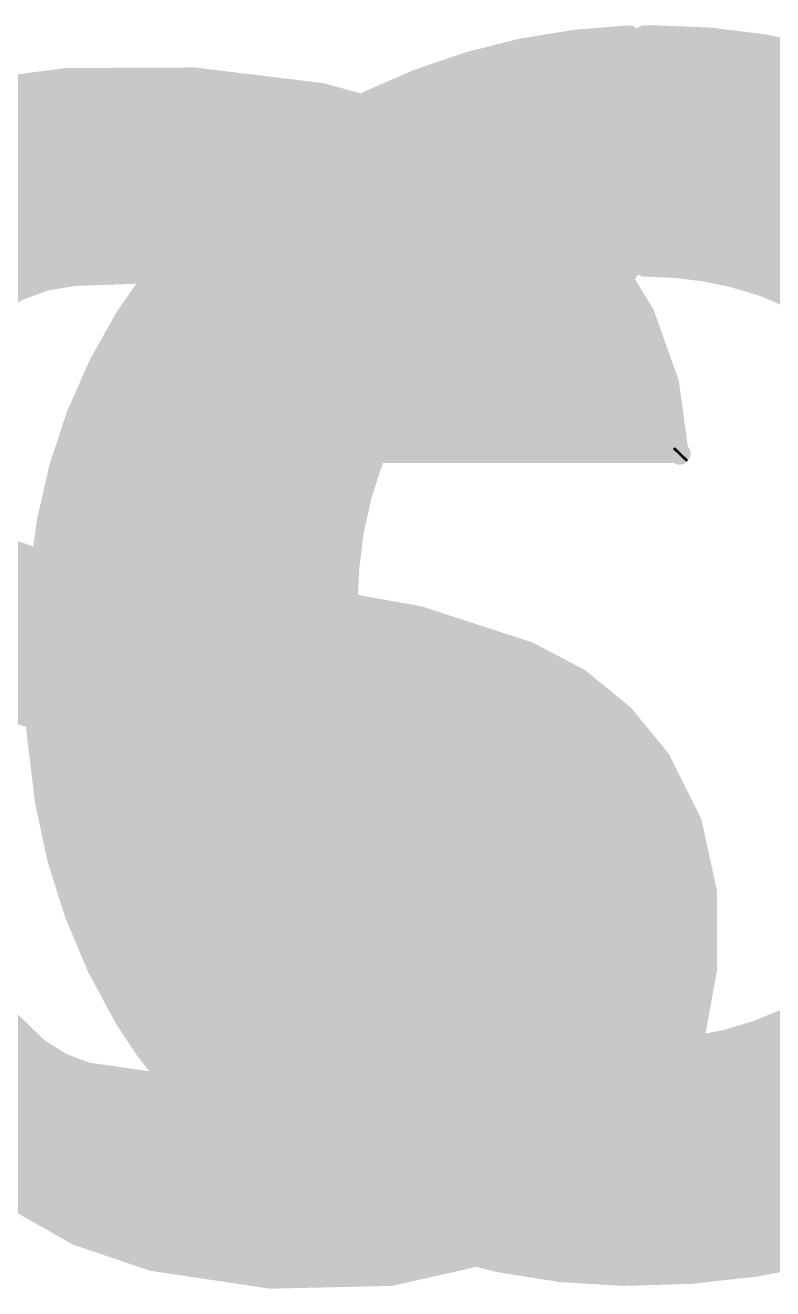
# Model space of a CAD drawing. Extents: x -19.1 to 53.5, y -15.6 to 59.8.
# Drawn here: x 31.617 to 32.636, y 20.334 to 22.057 of the extents above; entities that cross this region are included whole.
import ezdxf

# ---------------------------------------------------------------- set-up
doc = ezdxf.new("R2010")
doc.units = 0
doc.layers.add('21', color=41, linetype='CONTINUOUS')
doc.layers.add('22', color=40, linetype='CONTINUOUS')

msp = doc.modelspace()

# ---------------------------------------------------------------- linework, layer by layer
at = {"layer": '21'}
for points, const_width in [([(32.4409, 22.0447, 0.1246), (32.0192, 21.9202)], 0.0254), ([(32.4104, 22.0434, 1), (32.4104, 22.0307)], 0.0127), ([(32.4178, 22.0429, 1), (32.4132, 22.0311)], 0.0127), ([(32.4112, 22.0307, 1), (32.4096, 22.0433)], 0.0127), ([(32.4155, 22.0307, 1), (32.4155, 22.0434)], 0.0127), ([(32.4346, 22.032, 1), (32.4219, 22.032)], 0.0127), ([(32.4259, 22.0261, 1), (32.4305, 22.0379)], 0.0127), ([(32.4472, 22.0447, 1), (32.4346, 22.0447)], 0.0127), ([(32.4411, 22.0384, 1), (32.4407, 22.051)], 0.0127), ([(32.4612, 22.0511, 1), (32.4612, 22.0384)], 0.0127), ([(32.4675, 22.0447, 1), (32.4549, 22.0447)], 0.0127), ([(32.4764, 22.0511, 1), (32.4764, 22.0384)], 0.0127), ([(32.7, 22.0167, 0.0624), (32.4764, 22.0447)], 0.0254), ([(32.4772, 22.0408, 1), (32.4756, 22.0282)], 0.0127), ([(32.4827, 22.0344, 1), (32.4701, 22.0346)], 0.0127), ([(32.4764, 22.0384, 1), (32.4764, 22.0511)], 0.0127), ([(32.2623, 22.0256, 1), (32.2639, 22.013)], 0.0127), ([(32.2659, 22.0136, 1), (32.2603, 22.025)], 0.0127), ([(32.2839, 22.0282, 1), (32.2839, 22.0155)], 0.0127), ([(32.4282, 22.0155, 1), (32.4282, 22.0282)], 0.0127), ([(32.4762, 22.0282, 1), (32.4762, 22.0155)], 0.0127), ([(32.5768, 22.0155, 1), (32.5768, 22.0282)], 0.0127), ([(32.217, 22.0028, 1), (32.217, 21.9901)], 0.0127), ([(32.4282, 21.9901, 1), (32.4282, 22.0028)], 0.0127), ([(32.4758, 22.0028, 1), (32.4758, 21.9901)], 0.0127), ([(32.1658, 21.9774, 1), (32.1658, 21.9646)], 0.0127), ([(32.4282, 21.9646, 1), (32.4282, 21.9774)], 0.0127), ([(32.4753, 21.9774, 1), (32.4753, 21.9646)], 0.0127), ([(32.1146, 21.952, 1), (32.1146, 21.9393)], 0.0127), ([(32.4282, 21.9393, 1), (32.4282, 21.952)], 0.0127), ([(32.4749, 21.952, 1), (32.4749, 21.9393)], 0.0127), ([(32.0192, 21.9202, 0.2183), (31.6459, 21.3817)], 0.0254), ([(32.016, 21.9257, 1), (32.0224, 21.9147)], 0.0127), ([(32.0224, 21.9147, 1), (32.016, 21.9257)], 0.0127), ([(32.0635, 21.9266, 1), (32.0635, 21.9139)], 0.0127), ([(32.4282, 21.9139, 1), (32.4282, 21.9266)], 0.0127), ([(32.4745, 21.9266, 1), (32.4745, 21.9139)], 0.0127), ([(32.0123, 21.9012, 1), (32.0123, 21.8884)], 0.0127), ([(32.4282, 21.8884, 1), (32.4282, 21.9012)], 0.0127), ([(32.474, 21.9012, 1), (32.474, 21.8884)], 0.0127), ([(31.9612, 21.8758, 1), (31.9612, 21.8631)], 0.0127), ([(32.4282, 21.8631, 1), (32.4282, 21.8758)], 0.0127), ([(32.4736, 21.8758, 1), (32.4736, 21.8631)], 0.0127), ([(31.9193, 21.8504, 1), (31.9193, 21.8377)], 0.0127), ([(31.9225, 21.8573, 1), (31.9281, 21.8459)], 0.0127), ([(31.9303, 21.8477, 1), (31.9203, 21.8555)], 0.0127), ([(32.4282, 21.8377, 1), (32.4282, 21.8504)], 0.0127), ([(32.4732, 21.8504, 1), (32.4732, 21.8377)], 0.0127), ([(31.8994, 21.825, 1), (31.8994, 21.8122)], 0.0127), ([(32.4282, 21.8122, 1), (32.4282, 21.825)], 0.0127), ([(32.4728, 21.825, 1), (32.4728, 21.8122)], 0.0127), ([(31.8794, 21.7996, 1), (31.8794, 21.7869)], 0.0127), ([(32.4282, 21.7869, 1), (32.4282, 21.7996)], 0.0127), ([(32.4723, 21.7996, 1), (32.4723, 21.7869)], 0.0127), ([(31.8595, 21.7742, 1), (31.8595, 21.7614)], 0.0127), ([(32.4282, 21.7614, 1), (32.4282, 21.7742)], 0.0127), ([(32.4719, 21.7742, 1), (32.4719, 21.7614)], 0.0127), ([(31.8396, 21.7488, 1), (31.8396, 21.736)], 0.0127), ([(32.4291, 21.7336, 1), (32.4273, 21.7462)], 0.0127), ([(32.4282, 21.736, 1), (32.4282, 21.7488)], 0.0127), ([(32.4715, 21.7488, 1), (32.4715, 21.736)], 0.0127), ([(32.418, 21.7221, 0.2316), (32.1691, 21.6002)], 0.0254), ([(32.3155, 21.7309, 1), (32.3173, 21.7183)], 0.0127), ([(32.3195, 21.719, 1), (32.3133, 21.7302)], 0.0127), ([(32.418, 21.7285, 1), (32.418, 21.7157)], 0.0127), ([(32.418, 21.7158, 1), (32.418, 21.7284)], 0.0127), ([(32.4219, 21.7399, 1), (32.4346, 21.7399)], 0.0127), ([(32.4409, 21.7157, 1), (32.4409, 21.7285)], 0.0127), ([(32.6187, 21.7018, 0.0828), (32.4612, 21.7272)], 0.0254), ([(32.4612, 21.7335, 1), (32.4612, 21.7209)], 0.0127), ([(32.4549, 21.7272, 1), (32.4675, 21.7272)], 0.0127), ([(32.4714, 21.7437, 1), (32.4714, 21.7309)], 0.0127), ([(32.4651, 21.7374, 1), (32.4777, 21.7372)], 0.0127), ([(32.482, 21.7436, 1), (32.481, 21.731)], 0.0127), ([(32.4815, 21.7309, 1), (32.4815, 21.7437)], 0.0127), ([(32.6064, 21.7328, 1), (32.6004, 21.7216)], 0.0127), ([(32.6029, 21.7209, 1), (32.6039, 21.7335)], 0.0127), ([(31.8196, 21.7234, 1), (31.8196, 21.7107)], 0.0127), ([(32.3027, 21.7107, 1), (32.3027, 21.7234)], 0.0127), ([(32.4346, 21.7221, 1), (32.4472, 21.7221)], 0.0127), ([(32.6223, 21.7234, 1), (32.6223, 21.7107)], 0.0127), ([(31.7997, 21.698, 1), (31.7997, 21.6852)], 0.0127), ([(32.2567, 21.6852, 1), (32.2567, 21.698)], 0.0127), ([(32.7228, 21.6357, 0.1209), (32.6187, 21.7018)], 0.0254), ([(32.6207, 21.7078, 1), (32.6167, 21.6958)], 0.0127), ([(32.6167, 21.6958, 1), (32.6207, 21.7078)], 0.0127), ([(31.7797, 21.6726, 1), (31.7797, 21.6598)], 0.0127), ([(32.1939, 21.6642, 1), (32.2001, 21.653)], 0.0127), ([(32.2021, 21.6549, 1), (32.1919, 21.6623)], 0.0127), ([(32.2108, 21.6598, 1), (32.2108, 21.6726)], 0.0127), ([(31.7598, 21.6472, 1), (31.7598, 21.6345)], 0.0127), ([(32.1841, 21.6345, 1), (32.1841, 21.6472)], 0.0127), ([(31.7399, 21.6218, 1), (31.7399, 21.609)], 0.0127), ([(32.1691, 21.6002, 0.1478), (32.0599, 21.3157)], 0.0254), ([(32.1741, 21.5963, 1), (32.1641, 21.6041)], 0.0127), ([(32.1656, 21.609, 1), (32.1656, 21.6218)], 0.0127), ([(31.7199, 21.5964, 1), (31.7199, 21.5836)], 0.0127), ([(32.1472, 21.5836, 1), (32.1472, 21.5964)], 0.0127), ([(32.1641, 21.6041, 1), (32.1741, 21.5963)], 0.0127), ([(31.7069, 21.5837, 1), (31.7169, 21.5759)], 0.0127), ([(31.7181, 21.5784, 1), (31.7057, 21.5812)], 0.0127), ([(31.7084, 21.571, 1), (31.7084, 21.5583)], 0.0127), ([(32.1287, 21.5583, 1), (32.1287, 21.571)], 0.0127), ([(31.7026, 21.5456, 1), (31.7026, 21.5328)], 0.0127), ([(32.1107, 21.5505, 1), (32.1209, 21.5431)], 0.0127), ([(32.1216, 21.5442, 1), (32.11, 21.5494)], 0.0127), ([(32.1124, 21.5328, 1), (32.1124, 21.5456)], 0.0127), ([(31.6968, 21.5202, 1), (31.6968, 21.5074)], 0.0127), ([(32.1011, 21.5074, 1), (32.1011, 21.5202)], 0.0127), ([(31.691, 21.4948, 1), (31.691, 21.4821)], 0.0127), ([(32.0898, 21.4821, 1), (32.0898, 21.4948)], 0.0127), ([(31.6852, 21.4694, 1), (31.6852, 21.4566)], 0.0127), ([(32.0785, 21.4566, 1), (32.0785, 21.4694)], 0.0127), ([(32.0693, 21.458, 1), (32.0809, 21.4528)], 0.0127), ([(32.0813, 21.4542, 1), (32.0689, 21.4566)], 0.0127), ([(31.6794, 21.444, 1), (31.6794, 21.4312)], 0.0127), ([(32.0718, 21.4312, 1), (32.0718, 21.444)], 0.0127), ([(31.6736, 21.4186, 1), (31.6736, 21.4059)], 0.0127), ([(32.0671, 21.4059, 1), (32.0671, 21.4186)], 0.0127), ([(31.6459, 21.3817, 0.0851), (31.6433, 20.9982)], 0.0254), ([(31.6396, 21.3828, 1), (31.6522, 21.3806)], 0.0127), ([(31.6522, 21.3806, 1), (31.6396, 21.3828)], 0.0127), ([(31.6678, 21.3932, 1), (31.6678, 21.3804)], 0.0127), ([(32.0623, 21.3804, 1), (32.0623, 21.3932)], 0.0127), ([(31.662, 21.3678, 1), (31.662, 21.355)], 0.0127), ([(32.0576, 21.355, 1), (32.0576, 21.3678)], 0.0127), ([(31.6562, 21.3424, 1), (31.6562, 21.3297)], 0.0127), ([(32.0529, 21.3297, 1), (32.0529, 21.3424)], 0.0127), ([(31.6504, 21.317, 1), (31.6504, 21.3042)], 0.0127), ([(32.0481, 21.3042, 1), (32.0481, 21.317)], 0.0127), ([(32.0599, 21.3157, 0.0416), (32.0624, 21.0693)], 0.0254), ([(32.0536, 21.3162, 1), (32.0662, 21.3152)], 0.0127), ([(32.0662, 21.3152, 1), (32.0536, 21.3162)], 0.0127), ([(32.041, 21.3067, 1), (32.0534, 21.3043)], 0.0127), ([(32.0535, 21.3053, 1), (32.0409, 21.3057)], 0.0127), ([(31.6445, 21.2916, 1), (31.6445, 21.2788)], 0.0127), ([(32.0466, 21.2788, 1), (32.0466, 21.2916)], 0.0127), ([(31.6387, 21.2662, 1), (31.6387, 21.2535)], 0.0127), ([(32.046, 21.2535, 1), (32.046, 21.2662)], 0.0127), ([(31.6369, 21.2252, 1), (31.6243, 21.2232)], 0.0127), ([(31.6329, 21.2408, 1), (31.6329, 21.228)], 0.0127), ([(32.0453, 21.228, 1), (32.0453, 21.2408)], 0.0127), ([(31.6244, 21.2256, 1), (31.6368, 21.2228)], 0.0127), ([(31.633, 21.2154, 1), (31.633, 21.2026)], 0.0127), ([(32.0446, 21.2026, 1), (32.0446, 21.2154)], 0.0127), ([(31.637, 21.19, 1), (31.637, 21.1773)], 0.0127), ([(32.0439, 21.1773, 1), (32.0439, 21.19)], 0.0127), ([(31.641, 21.1646, 1), (31.641, 21.1518)], 0.0127), ([(32.0432, 21.1518, 1), (32.0432, 21.1646)], 0.0127), ([(31.645, 21.1392, 1), (31.645, 21.1264)], 0.0127), ([(32.0484, 21.1185, 1), (32.0358, 21.1167)], 0.0127), ([(32.0425, 21.1264, 1), (32.0425, 21.1392)], 0.0127), ([(31.6489, 21.1138, 1), (31.6489, 21.1011)], 0.0127), ([(32.0358, 21.1178, 1), (32.0484, 21.1174)], 0.0127), ([(32.0435, 21.1011, 1), (32.0435, 21.1138)], 0.0127), ([(31.6529, 21.0884, 1), (31.6529, 21.0756)], 0.0127), ([(32.0471, 21.0756, 1), (32.0471, 21.0884)], 0.0127), ([(32.0624, 21.0693, 0.0995), (32.131, 20.8407)], 0.0254), ([(32.0687, 21.0699, 1), (32.0561, 21.0687)], 0.0127), ([(31.6569, 21.063, 1), (31.6569, 21.0502)], 0.0127), ([(32.0506, 21.0502, 1), (32.0506, 21.063)], 0.0127), ([(32.0561, 21.0687, 1), (32.0687, 21.0699)], 0.0127), ([(31.6609, 21.0376, 1), (31.6609, 21.0249)], 0.0127), ([(32.0542, 21.0249, 1), (32.0542, 21.0376)], 0.0127), ([(31.6433, 20.9982, 0.0949), (31.7525, 20.701)], 0.0254), ([(31.6496, 20.9992, 1), (31.637, 20.9972)], 0.0127), ([(31.6649, 21.0122, 1), (31.6649, 20.9994)], 0.0127), ([(32.0578, 20.9994, 1), (32.0578, 21.0122)], 0.0127), ([(31.637, 20.9972, 1), (31.6496, 20.9992)], 0.0127), ([(31.6689, 20.9868, 1), (31.6689, 20.974)], 0.0127), ([(32.0659, 20.9926, 1), (32.0539, 20.9886)], 0.0127), ([(32.0536, 20.9897, 1), (32.0662, 20.9915)], 0.0127), ([(32.0632, 20.974, 1), (32.0632, 20.9868)], 0.0127), ([(31.6729, 20.9614, 1), (31.6729, 20.9487)], 0.0127), ([(32.0715, 20.9487, 1), (32.0715, 20.9614)], 0.0127), ([(31.6768, 20.936, 1), (31.6768, 20.9232)], 0.0127), ([(32.0798, 20.9232, 1), (32.0798, 20.936)], 0.0127), ([(31.6808, 20.9106, 1), (31.6808, 20.8978)], 0.0127), ([(32.0881, 20.8978, 1), (32.0881, 20.9106)], 0.0127), ([(31.6848, 20.8852, 1), (31.6848, 20.8725)], 0.0127), ([(32.0963, 20.8725, 1), (32.0963, 20.8852)], 0.0127), ([(32.1036, 20.8766, 1), (32.0924, 20.8708)], 0.0127), ([(32.092, 20.8717, 1), (32.104, 20.8757)], 0.0127), ([(31.6888, 20.8598, 1), (31.6888, 20.847)], 0.0127), ([(32.1086, 20.847, 1), (32.1086, 20.8598)], 0.0127), ([(31.6969, 20.839, 1), (31.6863, 20.8322)], 0.0127), ([(31.6853, 20.8346, 1), (31.6979, 20.8366)], 0.0127), ([(31.6965, 20.8344, 1), (31.6965, 20.8216)], 0.0127), ([(32.1219, 20.8216, 1), (32.1219, 20.8344)], 0.0127), ([(32.131, 20.8407, 0.1942), (32.319, 20.6832)], 0.0254), ([(32.1366, 20.8437, 1), (32.1254, 20.8377)], 0.0127), ([(32.1254, 20.8377, 1), (32.1366, 20.8437)], 0.0127), ([(31.7128, 20.809, 1), (31.7128, 20.7963)], 0.0127), ([(32.1352, 20.7963, 1), (32.1352, 20.809)], 0.0127), ([(31.7291, 20.7836, 1), (31.7291, 20.7708)], 0.0127), ([(32.1486, 20.7708, 1), (32.1486, 20.7836)], 0.0127), ([(32.1572, 20.7724, 1), (32.1506, 20.7616)], 0.0127), ([(32.1483, 20.7641, 1), (32.1595, 20.7699)], 0.0127), ([(31.7455, 20.7582, 1), (31.7455, 20.7454)], 0.0127), ([(32.1787, 20.7454, 1), (32.1787, 20.7582)], 0.0127), ([(31.7618, 20.7328, 1), (31.7618, 20.7201)], 0.0127), ([(32.2202, 20.7201, 1), (32.2202, 20.7328)], 0.0127), ([(31.7525, 20.701, 0.0859), (31.8821, 20.5511)], 0.0254), ([(31.7579, 20.7043, 1), (31.7471, 20.6977)], 0.0127), ([(31.7471, 20.6977, 1), (31.7579, 20.7043)], 0.0127), ([(31.7781, 20.7074, 1), (31.7781, 20.6946)], 0.0127), ([(32.2617, 20.6946, 1), (32.2617, 20.7074)], 0.0127), ([(32.319, 20.6832, 0.1897), (32.6542, 20.7035)], 0.0254), ([(31.7945, 20.682, 1), (31.7945, 20.6692)], 0.0127), ([(32.3032, 20.6692, 1), (32.3032, 20.682)], 0.0127), ([(32.321, 20.6892, 1), (32.317, 20.6772)], 0.0127), ([(32.317, 20.6772, 1), (32.321, 20.6892)], 0.0127), ([(32.6096, 20.682, 1), (32.6096, 20.6692)], 0.0127), ([(32.3248, 20.6692, 1), (32.3232, 20.6566)], 0.0127), ([(32.3207, 20.6575, 1), (32.3273, 20.6683)], 0.0127), ([(31.8108, 20.6566, 1), (31.8108, 20.6439)], 0.0127), ([(32.424, 20.6439, 1), (32.424, 20.6566)], 0.0127), ([(32.5024, 20.646, 1), (32.5064, 20.634)], 0.0127), ([(32.5036, 20.6337, 1), (32.5052, 20.6463)], 0.0127), ([(32.5345, 20.6566, 1), (32.5345, 20.6439)], 0.0127), ([(31.8271, 20.6312, 1), (31.8271, 20.6184)], 0.0127), ([(31.8434, 20.6058, 1), (31.8434, 20.593)], 0.0127), ([(31.855, 20.5921, 1), (31.8482, 20.5813)], 0.0127), ([(31.8463, 20.5833, 1), (31.8569, 20.5901)], 0.0127), ([(31.8719, 20.5804, 1), (31.8719, 20.5677)], 0.0127), ([(31.8821, 20.5511, 0.1703), (32.4333, 20.3505)], 0.0254), ([(31.8861, 20.556, 1), (31.8781, 20.5462)], 0.0127), ([(31.8781, 20.5462, 1), (31.8861, 20.556)], 0.0127), ([(31.9126, 20.555, 1), (31.9126, 20.5422)], 0.0127), ([(31.9532, 20.5296, 1), (31.9532, 20.5168)], 0.0127), ([(31.9939, 20.5042, 1), (31.9939, 20.4915)], 0.0127), ([(32.0345, 20.4788, 1), (32.0345, 20.466)], 0.0127), ([(32.0751, 20.4534, 1), (32.0751, 20.4407)], 0.0127), ([(32.1158, 20.428, 1), (32.1158, 20.4153)], 0.0127), ([(32.137, 20.4152, 1), (32.1352, 20.4026)], 0.0127), ([(32.1327, 20.4035, 1), (32.1395, 20.4143)], 0.0127), ([(32.2298, 20.4026, 1), (32.2298, 20.3898)], 0.0127), ([(32.4333, 20.3505, 0.083), (32.7939, 20.4064)], 0.0254), ([(32.4173, 20.3772, 1), (32.4173, 20.3645)], 0.0127), ([(32.4352, 20.3746, 1), (32.4364, 20.362)], 0.0127), ([(32.4349, 20.362, 1), (32.4367, 20.3746)], 0.0127), ([(32.4606, 20.3645, 1), (32.4606, 20.3772)], 0.0127), ([(32.4334, 20.3568, 1), (32.4332, 20.3442)], 0.0127), ([(32.4332, 20.3442, 1), (32.4334, 20.3568)], 0.0127)]:
    msp.add_lwpolyline(points, format="xyb", dxfattribs=dict(at, const_width=const_width))
at = {"layer": '21', "const_width": 0.0254}
for points in [[(32.2631, 22.0193), (32.4104, 22.037)], [(32.4104, 22.037), (32.4155, 22.037)], [(32.4155, 22.037), (32.4282, 22.032)], [(32.4282, 22.032), (32.4282, 21.7399)], [(32.4409, 22.0447), (32.4409, 21.7221)], [(32.4612, 21.7272), (32.4612, 22.0447)], [(32.4612, 22.0447), (32.4764, 22.0447)], [(32.4714, 21.7373), (32.4764, 22.0345)], [(32.4764, 22.0345), (32.6771, 22.0091)], [(31.9253, 21.8516), (32.2631, 22.0193)], [(32.2839, 22.0218), (32.4282, 22.0218)], [(32.4762, 22.0218), (32.5768, 22.0218)], [(32.217, 21.9964), (32.4282, 21.9964)], [(32.4758, 21.9964), (32.714, 21.9964)], [(32.1658, 21.971), (32.4282, 21.971)], [(32.4753, 21.971), (32.7879, 21.971)], [(32.1146, 21.9456), (32.4282, 21.9456)], [(32.4749, 21.9456), (32.8507, 21.9456)], [(32.0635, 21.9202), (32.4282, 21.9202)], [(32.4745, 21.9202), (32.8874, 21.9202)], [(32.0123, 21.8948), (32.4282, 21.8948)], [(32.474, 21.8948), (32.9241, 21.8948)], [(31.9612, 21.8694), (32.4282, 21.8694)], [(32.4736, 21.8694), (32.9608, 21.8694)], [(31.7119, 21.5798), (31.9253, 21.8516)], [(31.9193, 21.844), (32.4282, 21.844)], [(32.4732, 21.844), (32.9975, 21.844)], [(31.8994, 21.8186), (32.4282, 21.8186)], [(32.4728, 21.8186), (33.0342, 21.8186)], [(31.8794, 21.7932), (32.4282, 21.7932)], [(32.4723, 21.7932), (33.0575, 21.7932)], [(31.8595, 21.7678), (32.4282, 21.7678)], [(32.4719, 21.7678), (33.0793, 21.7678)], [(31.8396, 21.7424), (32.4282, 21.7424)], [(32.4282, 21.7399), (32.3164, 21.7246)], [(32.4715, 21.7424), (33.1012, 21.7424)], [(32.3164, 21.7246), (32.197, 21.6586)], [(32.4409, 21.7221), (32.418, 21.7221)], [(32.4815, 21.7373), (32.4714, 21.7373)], [(32.6034, 21.7272), (32.4815, 21.7373)], [(32.7025, 21.6738), (32.6034, 21.7272)], [(31.8196, 21.717), (32.3027, 21.717)], [(32.6223, 21.717), (33.123, 21.717)], [(31.7997, 21.6916), (32.2567, 21.6916)], [(31.7797, 21.6662), (32.2108, 21.6662)], [(32.197, 21.6586), (32.1158, 21.5468)], [(31.7598, 21.6408), (32.1841, 21.6408)], [(31.7399, 21.6154), (32.1656, 21.6154)], [(31.7199, 21.59), (32.1472, 21.59)], [(31.6306, 21.2242), (31.7119, 21.5798)], [(31.7084, 21.5646), (32.1287, 21.5646)], [(31.7026, 21.5392), (32.1124, 21.5392)], [(32.1158, 21.5468), (32.0751, 21.4554)], [(31.6968, 21.5138), (32.1011, 21.5138)], [(31.691, 21.4884), (32.0898, 21.4884)], [(31.6852, 21.463), (32.0785, 21.463)], [(32.0751, 21.4554), (32.0472, 21.3055)], [(31.6794, 21.4376), (32.0718, 21.4376)], [(31.6736, 21.4122), (32.0671, 21.4122)], [(31.6678, 21.3868), (32.0623, 21.3868)], [(31.662, 21.3614), (32.0576, 21.3614)], [(31.6562, 21.336), (32.0529, 21.336)], [(31.6504, 21.3106), (32.0481, 21.3106)], [(32.0472, 21.3055), (32.0421, 21.1176)], [(31.6445, 21.2852), (32.0466, 21.2852)], [(31.6387, 21.2598), (32.046, 21.2598)], [(31.6916, 20.8356), (31.6306, 21.2242)], [(31.6329, 21.2344), (32.0453, 21.2344)], [(31.633, 21.209), (32.0446, 21.209)], [(31.637, 21.1836), (32.0439, 21.1836)], [(31.641, 21.1582), (32.0432, 21.1582)], [(31.645, 21.1328), (32.0425, 21.1328)], [(32.0421, 21.1176), (32.0599, 20.9906)], [(31.6489, 21.1074), (32.0435, 21.1074)], [(31.6529, 21.082), (32.0471, 21.082)], [(31.6569, 21.0566), (32.0506, 21.0566)], [(31.6609, 21.0312), (32.0542, 21.0312)], [(31.6649, 21.0058), (32.0578, 21.0058)], [(31.6689, 20.9804), (32.0632, 20.9804)], [(32.0599, 20.9906), (32.098, 20.8737)], [(31.6729, 20.955), (32.0715, 20.955)], [(31.6768, 20.9296), (32.0798, 20.9296)], [(31.6808, 20.9042), (32.0881, 20.9042)], [(31.6848, 20.8788), (32.0963, 20.8788)], [(32.098, 20.8737), (32.1539, 20.767)], [(31.6888, 20.8534), (32.1086, 20.8534)], [(31.8516, 20.5867), (31.6916, 20.8356)], [(31.6965, 20.828), (32.1219, 20.828)], [(31.7128, 20.8026), (32.1352, 20.8026)], [(31.7291, 20.7772), (32.1486, 20.7772)], [(32.1539, 20.767), (32.324, 20.6629)], [(31.7455, 20.7518), (32.1787, 20.7518)], [(31.7618, 20.7264), (32.2202, 20.7264)], [(31.7781, 20.701), (32.2617, 20.701)], [(32.5044, 20.64), (32.6847, 20.701)], [(31.7945, 20.6756), (32.3032, 20.6756)], [(32.6096, 20.6756), (33.1197, 20.6756)], [(32.324, 20.6629), (32.5044, 20.64)], [(31.8108, 20.6502), (32.424, 20.6502)], [(32.5345, 20.6502), (33.1038, 20.6502)], [(31.8271, 20.6248), (33.0773, 20.6248)], [(31.8434, 20.5994), (33.0507, 20.5994)], [(32.1361, 20.4089), (31.8516, 20.5867)], [(31.8719, 20.574), (33.0242, 20.574)], [(31.9126, 20.5486), (32.9977, 20.5486)], [(31.9532, 20.5232), (32.9664, 20.5232)], [(31.9939, 20.4978), (32.9303, 20.4978)], [(32.0345, 20.4724), (32.8943, 20.4724)], [(32.0751, 20.447), (32.8429, 20.447)], [(32.1158, 20.4216), (32.7688, 20.4216)], [(32.4358, 20.3683), (32.1361, 20.4089)], [(32.2298, 20.3962), (32.6946, 20.3962)], [(32.6873, 20.3937), (32.4358, 20.3683)], [(32.4173, 20.3708), (32.4606, 20.3708)]]:
    msp.add_lwpolyline(points, dxfattribs=at)
at = {"layer": '22', "const_width": 0.0254}
for points in [[(31.4985, 21.9634), (31.6724, 21.9864)], [(31.6724, 21.9864), (31.8477, 21.9872)], [(31.8477, 21.9872), (32.0218, 21.9659)], [(31.556, 21.971), (31.9802, 21.971)], [(32.0218, 21.9659), (32.1447, 21.9325)], [(31.4393, 21.9456), (32.0964, 21.9456)], [(32.1447, 21.9325), (32.2605, 21.8796)], [(31.3558, 21.9202), (32.1716, 21.9202)], [(31.308, 21.8948), (32.2272, 21.8948)], [(32.2605, 21.8796), (32.3423, 21.8221)], [(31.2603, 21.8694), (32.275, 21.8694)], [(31.218, 21.844), (32.3112, 21.844)], [(31.1884, 21.8186), (32.3456, 21.8186)], [(32.3423, 21.8221), (32.4106, 21.7492)], [(31.1635, 21.7932), (32.3694, 21.7932)], [(31.1456, 21.7678), (32.3931, 21.7678)], [(31.1277, 21.7424), (32.4147, 21.7424)], [(32.4106, 21.7492), (32.4626, 21.6638)], [(31.1179, 21.717), (31.7526, 21.717)], [(31.6452, 21.7081), (31.6083, 21.6944)], [(31.684, 21.7145), (31.6452, 21.7081)], [(31.8211, 21.7195), (31.684, 21.7145)], [(31.8819, 21.714), (31.8211, 21.7195)], [(31.8485, 21.717), (32.4302, 21.717)], [(31.9405, 21.6967), (31.8819, 21.714)], [(31.6083, 21.6944), (31.5747, 21.6738)], [(31.9894, 21.6698), (31.9405, 21.6967)], [(31.9498, 21.6916), (32.4456, 21.6916)], [(32.0306, 21.6322), (31.9894, 21.6698)], [(31.9934, 21.6662), (32.4611, 21.6662)], [(32.4626, 21.6638), (32.496, 21.5696)], [(32.0212, 21.6408), (32.4707, 21.6408)], [(32.0618, 21.5859), (32.0306, 21.6322)], [(32.0419, 21.6154), (32.4797, 21.6154)], [(32.059, 21.59), (32.4888, 21.59)], [(32.0812, 21.5336), (32.0618, 21.5859)], [(32.496, 21.5696), (32.5095, 21.4706)], [(32.0697, 21.5646), (32.4967, 21.5646)], [(32.0791, 21.5392), (32.5001, 21.5392)], [(32.0878, 21.4782), (32.0812, 21.5336)], [(32.0836, 21.5138), (32.5036, 21.5138)], [(32.0866, 21.4884), (32.5071, 21.4884)], [(32.0878, 21.4732), (32.0878, 21.4782)], [(32.512, 21.4732), (32.0878, 21.4732)], [(32.5095, 21.4706), (32.512, 21.4732)], [(31.5994, 21.3431), (31.6484, 21.3258)], [(31.0921, 21.336), (31.6194, 21.336)], [(31.6484, 21.3258), (31.7805, 21.303)], [(31.0921, 21.3106), (31.7365, 21.3106)], [(31.7805, 21.303), (32.0015, 21.2801)], [(31.0921, 21.2852), (31.9523, 21.2852)], [(32.0015, 21.2801), (32.1552, 21.2523)], [(31.0921, 21.2598), (32.1137, 21.2598)], [(32.1552, 21.2523), (32.3037, 21.2039)], [(31.0921, 21.2344), (32.2101, 21.2344)], [(31.0921, 21.209), (32.288, 21.209)], [(32.3037, 21.2039), (32.3734, 21.1673)], [(31.0921, 21.1836), (32.3423, 21.1836)], [(31.5174, 21.1582), (32.3845, 21.1582)], [(32.3734, 21.1673), (32.4343, 21.1175)], [(31.6508, 21.104), (31.5544, 21.1328)], [(31.5544, 21.1328), (32.4156, 21.1328)], [(32.4343, 21.1175), (32.4841, 21.0566)], [(31.6396, 21.1074), (32.4426, 21.1074)], [(31.75, 21.0871), (31.6508, 21.104)], [(31.8948, 21.0718), (31.75, 21.0871)], [(31.7983, 21.082), (32.4633, 21.082)], [(31.9514, 21.061), (31.8948, 21.0718)], [(32.0053, 21.0405), (31.9514, 21.061)], [(31.9629, 21.0566), (32.4841, 21.0566)], [(32.4841, 21.0566), (32.527, 20.9704)], [(32.0548, 21.0109), (32.0053, 21.0405)], [(32.0208, 21.0312), (32.4967, 21.0312)], [(32.0836, 20.9846), (32.0548, 21.0109)], [(32.0604, 21.0058), (32.5094, 21.0058)], [(32.1056, 20.9525), (32.0836, 20.9846)], [(32.0865, 20.9804), (32.522, 20.9804)], [(32.527, 20.9704), (32.5476, 20.8763)], [(32.1039, 20.955), (32.5304, 20.955)], [(32.1286, 20.8959), (32.1056, 20.9525)], [(32.1149, 20.9296), (32.5359, 20.9296)], [(32.1252, 20.9042), (32.5415, 20.9042)], [(32.1397, 20.8358), (32.1286, 20.8959)], [(32.1318, 20.8788), (32.547, 20.8788)], [(32.5476, 20.8763), (32.5479, 20.7702)], [(32.1365, 20.8534), (32.5477, 20.8534)], [(32.1386, 20.7747), (32.1397, 20.8358)], [(32.1396, 20.828), (32.5477, 20.828)], [(32.1391, 20.8026), (32.5478, 20.8026)], [(32.1309, 20.7413), (32.1386, 20.7747)], [(32.1386, 20.7772), (32.5478, 20.7772)], [(32.5479, 20.7702), (32.529, 20.6657)], [(32.1163, 20.7104), (32.1309, 20.7413)], [(32.1333, 20.7518), (32.5445, 20.7518)], [(31.5595, 20.7366), (31.6357, 20.6629)], [(32.1238, 20.7264), (32.54, 20.7264)], [(32.0954, 20.6832), (32.1163, 20.7104)], [(32.1091, 20.701), (32.5354, 20.701)], [(31.0921, 20.6756), (31.6226, 20.6756)], [(32.057, 20.6516), (32.0954, 20.6832)], [(32.0862, 20.6756), (32.5308, 20.6756)], [(31.6357, 20.6629), (31.667, 20.6431)], [(32.529, 20.6657), (32.4917, 20.5664)], [(31.0904, 20.6502), (31.6558, 20.6502)], [(31.667, 20.6431), (31.7017, 20.6299)], [(32.0121, 20.63), (32.057, 20.6516)], [(32.0541, 20.6502), (32.5232, 20.6502)], [(31.0884, 20.6248), (31.7373, 20.6248)], [(31.7017, 20.6299), (31.8084, 20.6146)], [(31.8084, 20.6146), (31.9634, 20.6197)], [(31.9634, 20.6197), (32.0121, 20.63)], [(31.9875, 20.6248), (32.5136, 20.6248)], [(31.0865, 20.5994), (32.5041, 20.5994)], [(31.0845, 20.574), (32.4946, 20.574)], [(32.4917, 20.5664), (32.4625, 20.5181)], [(31.0826, 20.5486), (32.4809, 20.5486)], [(31.5176, 20.5232), (32.4656, 20.5232)], [(32.4625, 20.5181), (32.4248, 20.4761)], [(31.5475, 20.4978), (32.4443, 20.4978)], [(31.5774, 20.4724), (32.4199, 20.4724)], [(32.4248, 20.4761), (32.3799, 20.4419)], [(31.6871, 20.406), (31.592, 20.46)], [(31.6149, 20.447), (32.3866, 20.447)], [(32.3799, 20.4419), (32.253, 20.3813)], [(31.6596, 20.4216), (32.3374, 20.4216)], [(31.7906, 20.3708), (31.6871, 20.406)], [(31.7159, 20.3962), (32.2841, 20.3962)], [(32.253, 20.3813), (32.1158, 20.3505)], [(31.9523, 20.3467), (31.7906, 20.3708)], [(31.7906, 20.3708), (32.2061, 20.3708)], [(32.1158, 20.3505), (31.9523, 20.3467)]]:
    msp.add_lwpolyline(points, dxfattribs=at)
at = {"layer": '22', "const_width": 0.0127}
for points in [[(31.6723, 21.9927, 1), (31.6724, 21.98)], [(31.6732, 21.9801, 1), (31.6715, 21.9927)], [(31.8485, 21.9935, 1), (31.847, 21.9809)], [(31.8478, 21.9809, 1), (31.8477, 21.9936)], [(31.9802, 21.9646, 1), (31.9802, 21.9774)], [(32.0235, 21.972, 1), (32.0201, 21.9598)], [(32.021, 21.9596, 1), (32.0226, 21.9722)], [(32.0964, 21.9393, 1), (32.0964, 21.952)], [(32.1473, 21.9383, 1), (32.142, 21.9267)], [(32.143, 21.9264, 1), (32.1463, 21.9386)], [(32.1716, 21.9139, 1), (32.1716, 21.9266)], [(32.2272, 21.8884, 1), (32.2272, 21.9012)], [(32.2642, 21.8848, 1), (32.2568, 21.8744)], [(32.2579, 21.8738, 1), (32.2631, 21.8854)], [(32.275, 21.8631, 1), (32.275, 21.8758)], [(32.3112, 21.8377, 1), (32.3112, 21.8504)], [(32.3469, 21.8265, 1), (32.3376, 21.8178)], [(32.3386, 21.8169, 1), (32.3459, 21.8273)], [(32.3456, 21.8122, 1), (32.3456, 21.825)], [(32.3694, 21.7869, 1), (32.3694, 21.7996)], [(32.3931, 21.7614, 1), (32.3931, 21.7742)], [(32.416, 21.7525, 1), (32.4052, 21.7459)], [(32.406, 21.7448, 1), (32.4152, 21.7535)], [(32.4147, 21.736, 1), (32.4147, 21.7488)], [(31.6441, 21.7144, 1), (31.6462, 21.7018)], [(31.6474, 21.7021, 1), (31.6429, 21.714)], [(31.6838, 21.7208, 1), (31.6842, 21.7082)], [(31.685, 21.7082, 1), (31.683, 21.7208)], [(31.7526, 21.7107, 1), (31.7526, 21.7234)], [(31.8217, 21.7258, 1), (31.8205, 21.7132)], [(31.8213, 21.7132, 1), (31.8209, 21.7258)], [(31.8485, 21.7234, 1), (31.8485, 21.7107)], [(31.8837, 21.72, 1), (31.8801, 21.7079)], [(31.8813, 21.7076, 1), (31.8825, 21.7203)], [(32.4302, 21.7107, 1), (32.4302, 21.7234)], [(31.6116, 21.6889, 1), (31.605, 21.6998)], [(31.9436, 21.7023, 1), (31.9374, 21.6911)], [(31.9387, 21.6906, 1), (31.9423, 21.7028)], [(31.9498, 21.698, 1), (31.9498, 21.6852)], [(32.4456, 21.6852, 1), (32.4456, 21.698)], [(31.9937, 21.6745, 1), (31.9851, 21.6651)], [(31.9863, 21.6643, 1), (31.9925, 21.6754)], [(31.9934, 21.6726, 1), (31.9934, 21.6598)], [(32.4685, 21.6659, 1), (32.4566, 21.6617)], [(32.4571, 21.6605, 1), (32.468, 21.6671)], [(32.4611, 21.6598, 1), (32.4611, 21.6726)], [(32.0212, 21.6472, 1), (32.0212, 21.6345)], [(32.4707, 21.6345, 1), (32.4707, 21.6472)], [(32.0359, 21.6357, 1), (32.0253, 21.6286)], [(32.0263, 21.6275, 1), (32.0349, 21.6369)], [(32.0419, 21.6218, 1), (32.0419, 21.609)], [(32.4797, 21.609, 1), (32.4797, 21.6218)], [(32.059, 21.5964, 1), (32.059, 21.5836)], [(32.0677, 21.5881, 1), (32.0558, 21.5837)], [(32.0565, 21.5824, 1), (32.0671, 21.5895)], [(32.4888, 21.5836, 1), (32.4888, 21.5964)], [(32.5023, 21.5705, 1), (32.4897, 21.5688)], [(32.0697, 21.571, 1), (32.0697, 21.5583)], [(32.49, 21.5675, 1), (32.502, 21.5718)], [(32.4967, 21.5583, 1), (32.4967, 21.571)], [(32.0791, 21.5456, 1), (32.0791, 21.5328)], [(32.0875, 21.5344, 1), (32.0749, 21.5329)], [(32.5001, 21.5328, 1), (32.5001, 21.5456)], [(32.0753, 21.5314, 1), (32.0872, 21.5358)], [(32.0836, 21.5202, 1), (32.0836, 21.5074)], [(32.5036, 21.5074, 1), (32.5036, 21.5202)], [(32.0866, 21.4948, 1), (32.0866, 21.4821)], [(32.5071, 21.4821, 1), (32.5071, 21.4948)], [(32.0878, 21.4796, 1), (32.0878, 21.4669)], [(32.0941, 21.4782, 1), (32.0815, 21.4782)], [(32.0815, 21.4775, 1), (32.0941, 21.4789)], [(32.0815, 21.4732, 1), (32.0941, 21.4732)], [(32.5049, 21.475, 1), (32.5141, 21.4662)], [(32.5032, 21.4697, 1), (32.5158, 21.4715)], [(32.5166, 21.4688, 1), (32.5074, 21.4776)], [(32.512, 21.4669, 1), (32.512, 21.4796)], [(31.6194, 21.3297, 1), (31.6194, 21.3424)], [(31.6495, 21.3321, 1), (31.6473, 21.3195)], [(31.6463, 21.3198, 1), (31.6505, 21.3318)], [(31.7365, 21.3042, 1), (31.7365, 21.317)], [(31.7812, 21.3093, 1), (31.7798, 21.2967)], [(31.7794, 21.2967, 1), (31.7816, 21.3093)], [(31.9523, 21.2788, 1), (31.9523, 21.2916)], [(32.0026, 21.2863, 1), (32.0004, 21.2739)], [(32.0008, 21.2738, 1), (32.0022, 21.2864)], [(32.1137, 21.2535, 1), (32.1137, 21.2662)], [(32.1572, 21.2583, 1), (32.1532, 21.2463)], [(32.1541, 21.2461, 1), (32.1563, 21.2586)], [(32.2101, 21.228, 1), (32.2101, 21.2408)], [(32.288, 21.2026, 1), (32.288, 21.2154)], [(32.3067, 21.2095, 1), (32.3007, 21.1983)], [(32.3017, 21.1979, 1), (32.3057, 21.2099)], [(32.3423, 21.1773, 1), (32.3423, 21.19)], [(32.3774, 21.1722, 1), (32.3693, 21.1624)], [(32.3704, 21.1617, 1), (32.3763, 21.1729)], [(32.3845, 21.1518, 1), (32.3845, 21.1646)], [(32.4156, 21.1264, 1), (32.4156, 21.1392)], [(32.4392, 21.1216, 1), (32.4294, 21.1135)], [(31.6396, 21.1138, 1), (31.6396, 21.1011)], [(31.6519, 21.1103, 1), (31.6498, 21.0978)], [(31.649, 21.098, 1), (31.6526, 21.1101)], [(32.4303, 21.1126, 1), (32.4383, 21.1225)], [(32.4426, 21.1011, 1), (32.4426, 21.1138)], [(31.7507, 21.0934, 1), (31.7493, 21.0808)], [(31.7489, 21.0808, 1), (31.7511, 21.0934)], [(31.7983, 21.0884, 1), (31.7983, 21.0756)], [(31.896, 21.078, 1), (31.8936, 21.0656)], [(31.8941, 21.0655, 1), (31.8955, 21.0781)], [(32.4633, 21.0756, 1), (32.4633, 21.0884)], [(31.9537, 21.0669, 1), (31.9492, 21.055)], [(31.9502, 21.0547, 1), (31.9526, 21.0672)], [(31.9629, 21.063, 1), (31.9629, 21.0502)], [(32.4898, 21.0594, 1), (32.4784, 21.0538)], [(32.4792, 21.0526, 1), (32.489, 21.0606)], [(32.4841, 21.0502, 1), (32.4841, 21.063)], [(32.0086, 21.0459, 1), (32.002, 21.035)], [(32.003, 21.0345, 1), (32.0076, 21.0464)], [(32.0208, 21.0376, 1), (32.0208, 21.0249)], [(32.4967, 21.0249, 1), (32.4967, 21.0376)], [(32.0591, 21.0156, 1), (32.0505, 21.0062)], [(32.0515, 21.0054, 1), (32.0581, 21.0164)], [(32.0604, 21.0122, 1), (32.0604, 20.9994)], [(32.5094, 20.9994, 1), (32.5094, 21.0122)], [(32.0888, 20.9882, 1), (32.0783, 20.981)], [(32.0793, 20.9799, 1), (32.0878, 20.9893)], [(32.0865, 20.9868, 1), (32.0865, 20.974)], [(32.522, 20.974, 1), (32.522, 20.9868)], [(32.5332, 20.9717, 1), (32.5208, 20.969)], [(32.5213, 20.9675, 1), (32.5327, 20.9732)], [(32.1039, 20.9614, 1), (32.1039, 20.9487)], [(32.1115, 20.9549, 1), (32.0997, 20.9501)], [(32.1004, 20.9489, 1), (32.1108, 20.9561)], [(32.5304, 20.9487, 1), (32.5304, 20.9614)], [(32.1149, 20.936, 1), (32.1149, 20.9232)], [(32.5359, 20.9232, 1), (32.5359, 20.936)], [(32.1252, 20.9106, 1), (32.1252, 20.8978)], [(32.1348, 20.897, 1), (32.1223, 20.8947)], [(32.5415, 20.8978, 1), (32.5415, 20.9106)], [(32.1227, 20.8935, 1), (32.1345, 20.8983)], [(32.1318, 20.8852, 1), (32.1318, 20.8725)], [(32.5539, 20.8763, 1), (32.5413, 20.8763)], [(32.547, 20.8725, 1), (32.547, 20.8852)], [(32.5414, 20.8749, 1), (32.5538, 20.8777)], [(32.1365, 20.8598, 1), (32.1365, 20.847)], [(32.5477, 20.847, 1), (32.5477, 20.8598)], [(32.1396, 20.8344, 1), (32.1396, 20.8216)], [(32.1461, 20.8357, 1), (32.1334, 20.8359)], [(32.1335, 20.8346, 1), (32.146, 20.837)], [(32.5477, 20.8216, 1), (32.5477, 20.8344)], [(32.1391, 20.809, 1), (32.1391, 20.7963)], [(32.5478, 20.7963, 1), (32.5478, 20.809)], [(32.1386, 20.7836, 1), (32.1386, 20.7708)], [(32.1448, 20.7733, 1), (32.1324, 20.7761)], [(32.5478, 20.7708, 1), (32.5478, 20.7836)], [(32.1323, 20.7748, 1), (32.1449, 20.7746)], [(32.5541, 20.7691, 1), (32.5416, 20.7713)], [(32.5415, 20.7702, 1), (32.5542, 20.7702)], [(32.1366, 20.7386, 1), (32.1252, 20.744)], [(32.1333, 20.7582, 1), (32.1333, 20.7454)], [(32.5445, 20.7454, 1), (32.5445, 20.7582)], [(32.1238, 20.7328, 1), (32.1238, 20.7201)], [(32.1247, 20.7428, 1), (32.1371, 20.7399)], [(32.54, 20.7201, 1), (32.54, 20.7328)], [(32.1105, 20.7131, 1), (32.122, 20.7076)], [(32.1213, 20.7065, 1), (32.1112, 20.7142)], [(32.1091, 20.7074, 1), (32.1091, 20.6946)], [(32.5354, 20.6946, 1), (32.5354, 20.7074)], [(31.6226, 20.6692, 1), (31.6226, 20.682)], [(32.0862, 20.682, 1), (32.0862, 20.6692)], [(32.0904, 20.6871, 1), (32.1004, 20.6793)], [(32.0994, 20.6783, 1), (32.0914, 20.6881)], [(32.5308, 20.6692, 1), (32.5308, 20.682)], [(31.6391, 20.6683, 1), (31.6323, 20.6575)], [(31.6313, 20.6583, 1), (31.6401, 20.6675)], [(32.5228, 20.6669, 1), (32.5353, 20.6646)], [(32.535, 20.6635, 1), (32.5231, 20.668)], [(31.6558, 20.6439, 1), (31.6558, 20.6566)], [(31.6693, 20.649, 1), (31.6648, 20.6371)], [(31.6636, 20.6377, 1), (31.6704, 20.6484)], [(32.0541, 20.6566, 1), (32.0541, 20.6439)], [(32.0529, 20.6565, 1), (32.061, 20.6467)], [(32.0597, 20.6459, 1), (32.0542, 20.6573)], [(32.5232, 20.6439, 1), (32.5232, 20.6566)], [(31.7026, 20.6362, 1), (31.7008, 20.6236)], [(31.6994, 20.624, 1), (31.704, 20.6358)], [(31.7373, 20.6184, 1), (31.7373, 20.6312)], [(31.9621, 20.6259, 1), (31.9647, 20.6135)], [(31.9636, 20.6134, 1), (31.9632, 20.626)], [(31.9875, 20.6312, 1), (31.9875, 20.6184)], [(32.0093, 20.6357, 1), (32.0149, 20.6243)], [(32.0134, 20.6238, 1), (32.0108, 20.6362)], [(32.5136, 20.6184, 1), (32.5136, 20.6312)], [(31.8082, 20.6209, 1), (31.8086, 20.6083)], [(31.8075, 20.6083, 1), (31.8093, 20.6209)], [(32.5041, 20.593, 1), (32.5041, 20.6058)], [(32.4971, 20.5631, 1), (32.4863, 20.5697)], [(32.4946, 20.5677, 1), (32.4946, 20.5804)], [(32.4858, 20.5686, 1), (32.4976, 20.5642)], [(32.4809, 20.5422, 1), (32.4809, 20.555)], [(32.4571, 20.5214, 1), (32.4679, 20.5148)], [(32.4672, 20.5139, 1), (32.4578, 20.5223)], [(32.4656, 20.5168, 1), (32.4656, 20.5296)], [(32.4443, 20.4915, 1), (32.4443, 20.5042)], [(32.4201, 20.4804, 1), (32.4295, 20.4719)], [(32.4199, 20.466, 1), (32.4199, 20.4788)], [(32.4286, 20.4711, 1), (32.4209, 20.4812)], [(31.6149, 20.4534, 1), (31.6149, 20.4407)], [(32.3866, 20.4407, 1), (32.3866, 20.4534)], [(32.3761, 20.447, 1), (32.3837, 20.4368)], [(32.3826, 20.4362, 1), (32.3772, 20.4476)], [(31.6596, 20.428, 1), (31.6596, 20.4153)], [(32.3374, 20.4153, 1), (32.3374, 20.428)], [(31.6891, 20.412, 1), (31.685, 20.4)], [(31.6839, 20.4005, 1), (31.6902, 20.4115)], [(31.7159, 20.4026, 1), (31.7159, 20.3898)], [(32.2841, 20.3898, 1), (32.2841, 20.4026)], [(32.2503, 20.3871, 1), (32.2557, 20.3756)], [(32.2544, 20.3751, 1), (32.2516, 20.3875)], [(31.7915, 20.3771, 1), (31.7897, 20.3645)], [(31.7906, 20.3772, 1), (31.7906, 20.3645)], [(31.7886, 20.3648, 1), (31.7926, 20.3768)], [(32.2061, 20.3645, 1), (32.2061, 20.3772)], [(31.9522, 20.353, 1), (31.9525, 20.3403)], [(31.9514, 20.3404, 1), (31.9533, 20.353)], [(32.1144, 20.3567, 1), (32.1172, 20.3443)], [(32.1159, 20.3442, 1), (32.1157, 20.3568)]]:
    msp.add_lwpolyline(points, format="xyb", dxfattribs=at)

doc.saveas('drawing.dxf')
